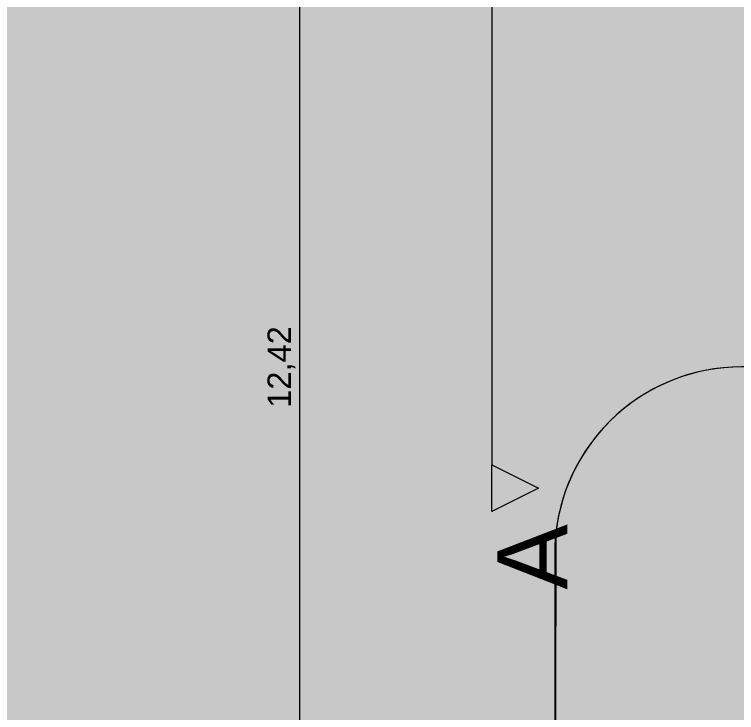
# Model space of a CAD drawing. Header units: millimetres. Extents: x -284281 to 1648660, y -821378 to -151356.
# Drawn here: x 167533 to 175264, y -269313 to -261833 of the extents above; entities that cross this region are included whole.
import ezdxf

# ---------------------------------------------------------------- set-up
doc = ezdxf.new("R2010")
doc.units = ezdxf.units.MM
doc.header["$MEASUREMENT"] = 0
for name, color, linetype in [('Cotations - 1_100', 7, 'Continuous'), ('Marques - Coupes', 7, 'Continuous'), ('Sols_ Dalles', 7, 'Continuous')]:
    doc.layers.add(name, color=color, linetype=linetype)
doc.styles.add('STYLE_GENERE_2', font='arial.ttf')
doc.dimstyles.new('STYLE_GENERE__2', dxfattribs={"dimtxt": 250, "dimasz": 190, "dimexe": 0.18, "dimexo": 0.0625, "dimgap": 0, "dimtad": 1, "dimlfac": 0.001, "dimzin": 0, "dimdsep": 46, "dimtxsty": 'STYLE_GENERE_2', "dimblk": 'ARROWHEAD_6', "dimblk1": 'ARROWHEAD_6', "dimblk2": 'ARROWHEAD_6', "dimcen": 0.09, "dimse1": 1, "dimse2": 1, "dimclrd": 7, "dimclre": 7, "dimclrt": 7, "dimazin": 0, "dimtfac": 1, "dimtdec": 4, "dimtmove": 0, "dimatfit": 3, "dimfxl": 1, "dimtolj": 1, "dimtzin": 0, "dimarcsym": 0})

# ---------------------------------------------------------------- blocks, each defined once
blk = doc.blocks.new('Dalle_27_1', base_point=(175317, -265609.8))
at = {"layer": 'Sols_ Dalles', "linetype": 'Continuous', "lineweight": 0, "true_color": 0x2e271c}
blk.add_hatch(color=250, dxfattribs=at).paths.add_polyline_path([(175317, -265609.8, 0.414214), (173317, -267609.8), (173317, -273599, 0.415791), (175327.8, -275599), (194877.9, -275451.7, 0.414214), (196867.1, -273441), (196856.2, -271418.8, -0.001346), (196856.2, -271408), (196856.2, -267609.8), (196856.2, -267109.8, 0.414214), (195356.2, -265609.8), (190394.7, -265609.8), (190394.7, -270609.8), (190571.1, -270609.8), (190571.1, -267596.8), (195571.1, -267563.7), (195571.1, -271408), (195571.2, -271408, 0.001346), (195571.2, -271425.7), (195571.1, -271425.7), (195582, -273450.5), (175394.7, -273590.2), (175394.7, -271810.1), (175394.7, -270609.8), (175394.7, -265609.8)])
at = {"layer": 'Sols_ Dalles', "color": 250, "linetype": 'Continuous', "lineweight": 5, "true_color": 0x1f1f1f, "flags": 128}
blk.add_lwpolyline([(195582, -273450.5), (175394.7, -273590.2), (175394.7, -271810.1), (175394.7, -270609.8), (175394.7, -265609.8), (175317, -265609.8, 0.414214), (173317, -267609.8), (173317, -273599, 0.415791), (175327.8, -275599), (194877.9, -275451.7, 0.414214)], format="xyb", dxfattribs=at)
blk = doc.blocks.new('*D549')
at = {"layer": 'Cotations - 1_100', "color": 7, "linetype": 'Continuous', "lineweight": 5, "transparency": 16777216}
for p, q in [((170588.6, -259410.6), (170588.6, -259260.6)), ((170688.6, -259510.6), (170488.6, -259310.6)), ((170776.1, -259410.6), (170401.1, -259410.6)), ((170588.6, -271829.4), (170588.6, -259410.6)), ((170488.6, -271729.4), (170688.6, -271929.4)), ((170776.1, -271829.4), (170401.1, -271829.4)), ((170588.6, -271979.4), (170588.6, -271829.4))]:
    blk.add_line(p, q, dxfattribs=at)
at = {"layer": 'Cotations - 1_100', "color": 7, "lineweight": 5, "transparency": 16777216, "insert": (170538.6, -266047.4), "char_height": 250, "attachment_point": 7, "rotation": 90, "style": 'STYLE_GENERE_2'}
blk.add_mtext('\\A1;{\\pql;\\fArial|b0|i0|c0|p38;12,42}', dxfattribs=at)
blk = doc.blocks.new('ARROWHEAD_6')
at = {"color": 0, "linetype": 'Continuous', "lineweight": 0}
for p, q in [((-0.5, -0.5), (0.5, 0.5)), ((0, 0), (-1, 0))]:
    blk.add_line(p, q, dxfattribs=at)
blk = doc.blocks.new('Plan de coupe_1_1', base_point=(172643.7, -165306))
at = {"layer": 'Marques - Coupes', "linetype": 'Continuous', "lineweight": 0, "true_color": 0x000000}
blk.add_hatch(color=18, dxfattribs=at).paths.add_polyline_path([(172643.7, -267158.9), (173143.7, -266908.9), (172643.7, -266658.9)])
at = {"layer": 'Marques - Coupes', "color": 7, "linetype": 'Continuous', "lineweight": 5}
blk.add_line((172643.7, -165556), (172643.7, -266658.9), dxfattribs=at)
at = {"layer": 'Marques - Coupes', "color": 7, "linetype": 'Continuous', "lineweight": 5, "flags": 128}
blk.add_lwpolyline([(172643.7, -267158.9), (172643.7, -266658.9), (173143.7, -266908.9)], close=True, dxfattribs=at)
at = {"layer": 'Marques - Coupes', "color": 7, "lineweight": 5, "insert": (173450.9, -267994.6), "char_height": 750, "attachment_point": 7, "rotation": 90, "style": 'STYLE_GENERE_2'}
blk.add_mtext('\\A1;{\\pql;\\pt0;\\fArial|b0|i0|c0|p38;A}', dxfattribs=at)

msp = doc.modelspace()

# ---------------------------------------------------------------- hatches: boundary and pattern name
at = {"linetype": 'Continuous', "lineweight": 0, "true_color": 0x6f6f6f}
h = msp.add_hatch(color=8, dxfattribs=at)
h.paths.add_polyline_path([(141848.4421, -295062.57111), (269220.82107, -293826.86817), (269220.82107, -270902.73426), (268763.04853, -270902.73426), (254213.59981, -271040.57524), (254213.59981, -163437.63526), (153156.19977, -163437.63526), (153156.19977, -271040.57524), (153182.9625, -271040.57014), (153183.14559, -272000.51417, -0.4094273642), (149183.68145, -275935.04226), (141848.4421, -275935.04226)])
h.paths.add_polyline_path([(158435.58359, -260639.95299), (155145.58359, -260639.95299), (155145.58359, -248364.9528), (155145.58359, -243089.97435), (155145.58359, -242189.97435), (158435.58359, -242189.97435)], flags=0)
h.paths.add_polyline_path([(161503.43335, -171995.57011), (161503.43335, -193810.57122), (161503.43335, -230015.57011), (161503.43335, -260810.57129), (196775.04197, -260810.57129), (196775.04197, -222495.57011), (186955.54197, -222495.57011), (186955.54197, -218295.57011), (196754.55038, -218295.57011), (196754.55038, -208495.57004), (196754.55038, -204495.57011), (193355.54197, -204495.57011), (193355.54197, -195161.53481), (195576.03357, -195161.53481), (195576.03357, -189810.57129), (217850.06795, -189810.57129), (217850.06795, -262266.88531), (245610.04479, -262266.88531), (245610.04479, -253395.57129), (245626.03357, -253395.57129), (246426.03357, -253395.57129), (247826.03357, -253395.57129), (247826.03357, -248005.57129), (247826.03357, -246605.57129), (245626.03357, -246605.57129), (245610.04479, -246605.57129), (245610.04479, -171995.57011), (212806.27958, -171995.57011)], flags=0)
h.paths.add_polyline_path([(162737.04244, -269433.91257, -0.0903186603), (162858.77258, -268727.62319, -0.2014487277), (163912.63869, -267592.73981, -0.1042114453), (164718.00561, -267415.05524), (165317.97869, -267409.37112, -0.1040446075), (166125.35422, -267571.24421, -0.2382554567), (167284.25653, -268953.31764, -0.0551886218), (167336.83602, -269390.33428), (167338.93075, -269611.43843), (167351.04633, -270890.26697), (167092.5827, -271892.76052, -0.2679491924), (165370.08316, -272909.1243), (164770.11009, -272914.80843, -0.1937174639), (163379.25202, -272370.18517, -0.0705687558), (163028.66346, -271931.26196, -0.1316524976), (162751.25276, -270933.84526)], flags=0)
h.paths.add_polyline_path([(175327.75206, -275599.00212, -0.4157910988), (173316.98603, -273599.0311), (173316.98603, -273452.05237), (173330.48786, -267377.82411, -0.3805567013), (175316.98603, -265609.82626), (175394.71409, -265609.82626), (175394.71409, -270609.82626), (190394.71409, -270609.82626), (190394.71409, -265609.82626), (195356.19118, -265609.82626, -0.4142135624), (196856.19118, -267109.82626), (196856.19118, -273660.69924, -0.3455016121), (195137.28541, -275433.43196)], flags=0)
h.paths.add_polyline_path([(205510.09252, -271504.08297, -0.1344739343), (205230.94767, -270484.93746), (205230.94767, -268984.93746, -0.4142135624), (207230.94767, -266984.93746), (207830.94767, -266984.93746, -0.4142135624), (209830.94767, -268984.93746), (209830.94767, -270484.93746, -0.1288203455), (209574.03043, -271465.58136, -0.2709362909), (207830.94767, -272484.93746), (207230.94767, -272484.93746, -0.2649799965)], flags=0)
h.paths.add_polyline_path([(217862.68721, -273329.32486), (217869.94938, -267730.33623, -0.0985615086), (218100.71805, -266943.72092), (218117.68082, -266951.54513, -0.2588490016), (219955.479, -265605.82722), (219953.14148, -265587.29374), (220637.56856, -265587.29374), (220637.56856, -265687.29374), (220637.56856, -270687.29374), (250537.56856, -270687.29374), (250537.56856, -265687.29374), (252208.00356, -265687.29374), (254186.29382, -265687.29374), (254186.29382, -267687.29374), (254186.29382, -271062.25464, 0.001345761), (254186.3228, -271073.02067), (254197.20856, -273095.23292, -0.4142135624), (252208.00356, -275105.96997), (243484.53401, -275105.96997, -0.0051889555), (243431.43827, -275116.10287), (235447.992, -275196.19066), (220071.01237, -275253.23979, -0.3865533313), (217873.0891, -273475.38502, -0.0251892193)], flags=0)
at = {"layer": 'Sols_ Dalles', "linetype": 'Continuous', "lineweight": 0, "true_color": 0x2e271c}
msp.add_hatch(color=250, dxfattribs=at).paths.add_polyline_path([(173316.98603, -273599.0311, 0.4157910988), (175327.75206, -275599.00212), (194877.90091, -275451.7323, 0.4142135624), (196867.10591, -273440.99525), (196856.22015, -271418.783), (196856.22015, -271563.70769), (195571.8339, -271563.70769), (195581.99061, -273450.48842), (175394.71409, -273590.2317), (175394.71409, -271810.11543), (175394.71409, -271796.27354), (174332.38443, -271810.11543), (174328.47584, -271510.14089), (175394.71409, -271496.24807), (175394.71409, -270609.82626), (175394.71409, -265609.82626), (175316.98603, -265609.82626, 0.4142135624), (173316.98603, -267609.82626)])

# ---------------------------------------------------------------- linework, layer by layer
at = {"color": 9, "linetype": 'Continuous', "lineweight": 5}
msp.add_lwpolyline([(173316.98603, -273452.05237), (173316.98603, -273599.0311, 0.4157910988), (175327.75206, -275599.00212), (195137.28541, -275433.43196, 0.3455016121), (196856.19118, -273660.69924), (196856.19118, -267109.82626, 0.4142135624), (195356.19118, -265609.82626), (190394.71409, -265609.82626), (190394.71409, -270609.82626), (175394.71409, -270609.82626), (175394.71409, -265609.82626), (175316.98603, -265609.82626, 0.3805567013), (173330.48786, -267377.82411)], format="xyb", close=True, dxfattribs=at)
at = {"layer": 'Sols_ Dalles', "color": 7, "linetype": 'Continuous', "lineweight": 5, "flags": 128}
msp.add_lwpolyline([(173316.98603, -273599.0311, 0.4157910988), (175327.75206, -275599.00212), (194877.90091, -275451.7323, 0.4142135624), (196867.10591, -273440.99525), (196856.22015, -271418.783), (196856.22015, -271563.70769), (195571.8339, -271563.70769), (195581.99061, -273450.48842), (175394.71409, -273590.2317), (175394.71409, -271810.11543), (175394.71409, -271796.27354), (174332.38443, -271810.11543), (174328.47584, -271510.14089), (175394.71409, -271496.24807), (175394.71409, -270609.82626), (175394.71409, -265609.82626), (175316.98603, -265609.82626, 0.4142135624), (173316.98603, -267609.82626)], format="xyb", close=True, dxfattribs=at)

# ---------------------------------------------------------------- block references
at = {"layer": 'Marques - Coupes', "color": 7, "lineweight": 5}
msp.add_blockref('Plan de coupe_1_1', (172643.74121, -165305.96839), dxfattribs=at)
at = {"layer": 'Sols_ Dalles', "color": 250, "linetype": 'Continuous', "lineweight": 5, "true_color": 0x1f1f1f}
msp.add_blockref('Dalle_27_1', (175316.98603, -265609.82626), dxfattribs=at)

# ---------------------------------------------------------------- dimensions: what is measured, and where the dimension line sits
at = {"layer": 'Cotations - 1_100', "color": 7, "linetype": 'Continuous', "lineweight": 5}
dim = msp.add_linear_dim(base=(170588.57942, -259410.57129), p1=(173777.12551, -271829.4314), p2=(195375.04197, -259410.57129), angle=90, dimstyle='STYLE_GENERE__2', dxfattribs=at)
dim.commit()
dim.dimension.update_dxf_attribs({"geometry": '*D549', "text_midpoint": (170413.57942, -265627.42888), "dimtype": 160, "text_rotation": 90})

doc.saveas('drawing.dxf')
